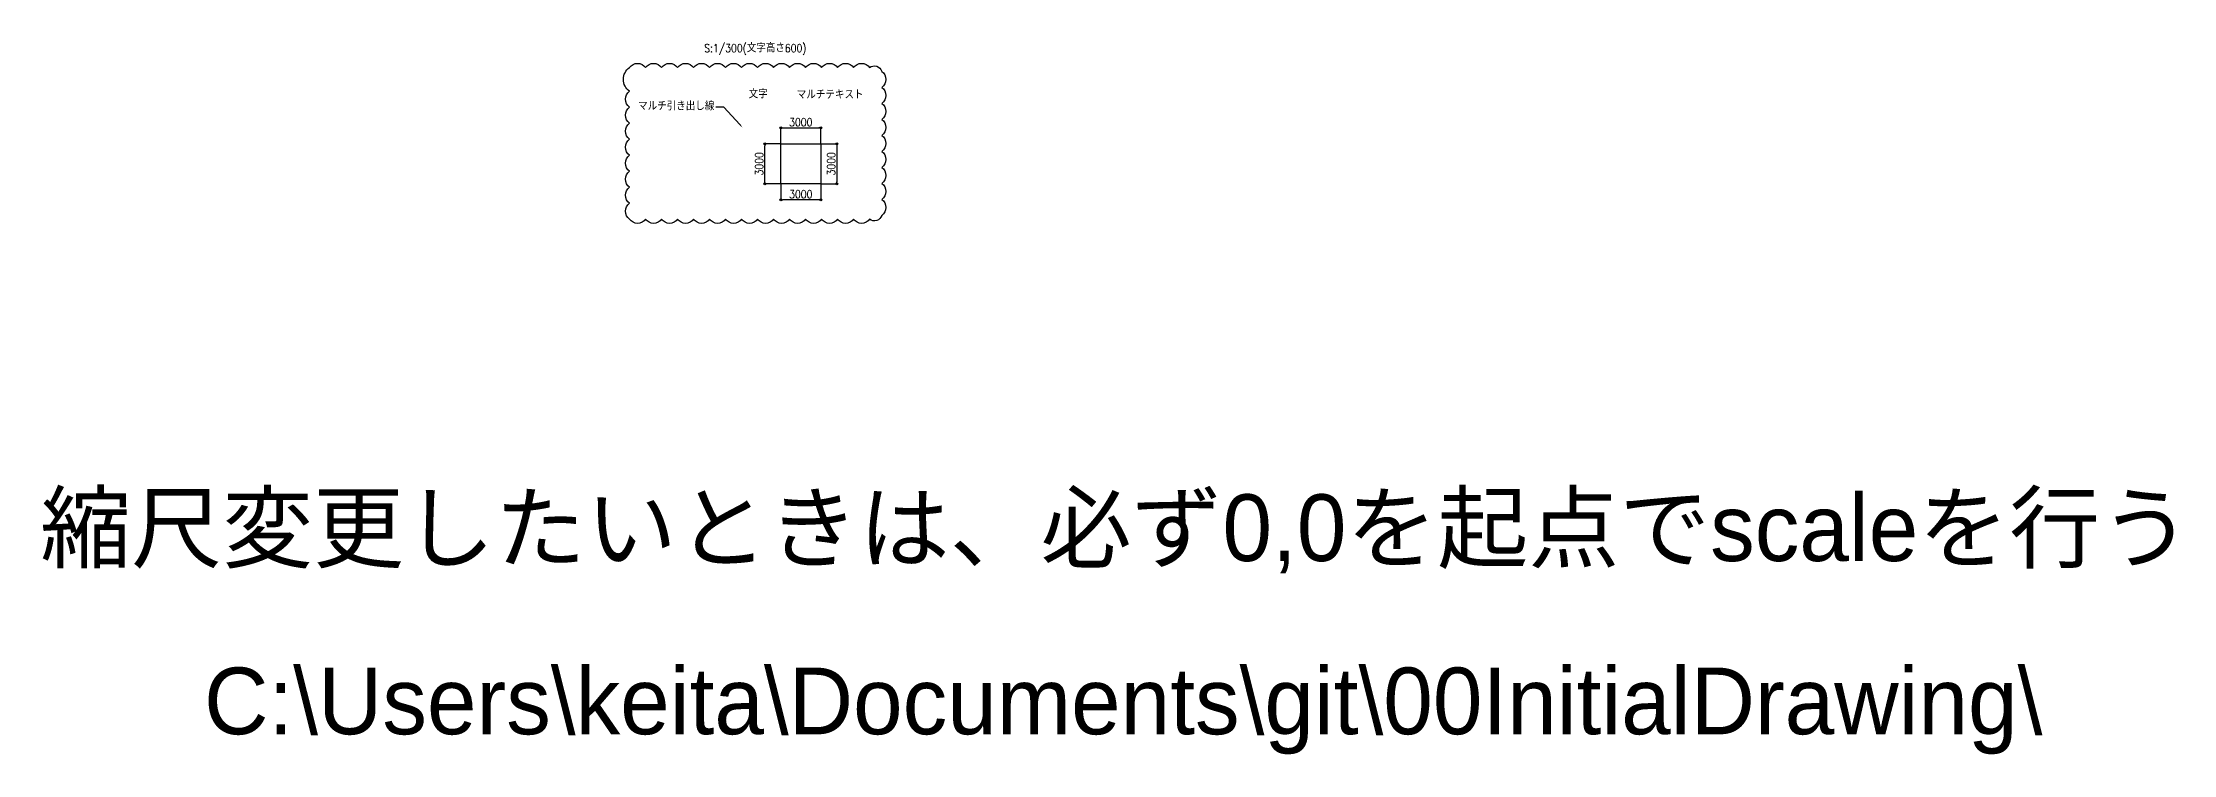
# Model space of a CAD drawing. Extents: x -62685 to 486000, y -1007100 to 210463.
# Drawn here: x -32018 to 127778, y 8501 to 61868 of the extents above; entities that cross this region are included whole.
import ezdxf
from ezdxf import colors
from ezdxf.entities.mleader import LeaderData, LeaderLine
from ezdxf.enums import TextEntityAlignment as Align
from ezdxf.math import Vec2, Vec3

# ---------------------------------------------------------------- set-up
doc = ezdxf.new("R2010")
doc.units = 0
doc.header["$MEASUREMENT"] = 0
doc.layers.get('0').update_dxf_attribs({"color": 3, "linetype": 'CONTINUOUS'})
doc.layers.get('Defpoints').update_dxf_attribs({"color": 251, "linetype": 'CONTINUOUS'})
doc.layers.add('99_レイアウト枠', color=251, linetype='CONTINUOUS', plot=False)
doc.styles.add('DRACAD', font='txt', dxfattribs={"width": 0.85, "bigfont": 'extfont2'})
doc.styles.get("Standard").update_dxf_attribs({"font": 'Osaka.ttc'})
doc.dimstyles.new('MYDIM', dxfattribs={"dimtxt": 120, "dimasz": 20, "dimexe": 1.25, "dimexo": 50, "dimgap": 50, "dimtad": 1, "dimdec": 4, "dimdsep": 46, "dimtxsty": 'DRACAD', "dimblk": 'ORIGIN', "dimcen": 2.5, "dimadec": 0, "dimazin": 0, "dimtfac": 1, "dimtdec": 4, "dimtmove": 0, "dimatfit": 3, "dimfxl": 1, "dimtolj": 1, "dimtzin": 0, "dimarcsym": 0})

# ---------------------------------------------------------------- blocks, each defined once
blk = doc.blocks.new('_ORIGIN')
at = {"color": 0, "linetype": 'ByBlock', "lineweight": -2}
blk.add_line((0, 0), (-1, 0), dxfattribs=at)
blk.add_circle((0, 0), 0.5, dxfattribs=at)
blk = doc.blocks.new('*D7876')
at = {"color": 0, "lineweight": -2}
for p, q in [((23339, 54282), (23339, 55482)), ((23489, 55482), (26189, 55482)), ((26339, 54282), (26339, 55482))]:
    blk.add_line(p, q, dxfattribs=at)
at = {"layer": 'Defpoints', "color": 0}
for p in [(26339, 55482), (23339, 54282), (26339, 54282)]:
    blk.add_point(p, dxfattribs=at)
at = {"color": 0, "linetype": 'ByBlock', "lineweight": -2, "xscale": 150, "yscale": 150, "zscale": 150, "rotation": 180}
blk.add_blockref('_ORIGIN', (23339, 55482), dxfattribs=at)
at = {"color": 0, "linetype": 'ByBlock', "lineweight": -2, "xscale": 150, "yscale": 150, "zscale": 150}
blk.add_blockref('_ORIGIN', (26339, 55482), dxfattribs=at)
at = {"color": 0, "insert": (24839, 55902), "char_height": 600, "attachment_point": 5, "style": 'DRACAD'}
blk.add_mtext('\\A1;3000', dxfattribs=at)
blk = doc.blocks.new('*D7877')
at = {"color": 0, "lineweight": -2}
for p, q in [((26339, 54282), (27539, 54282)), ((27539, 54132), (27539, 51432)), ((26339, 51282), (27539, 51282))]:
    blk.add_line(p, q, dxfattribs=at)
at = {"layer": 'Defpoints', "color": 0}
for p in [(26339, 54282), (26339, 51282), (27539, 51282)]:
    blk.add_point(p, dxfattribs=at)
at = {"color": 0, "linetype": 'ByBlock', "lineweight": -2, "xscale": 150, "yscale": 150, "zscale": 150}
for p, rotation in [((27539, 54282), 90), ((27539, 51282), 270)]:
    blk.add_blockref('_ORIGIN', p, dxfattribs=dict(at, rotation=rotation))
at = {"color": 0, "insert": (27119, 52782), "char_height": 600, "attachment_point": 5, "rotation": 90, "style": 'DRACAD'}
blk.add_mtext('\\A1;3000', dxfattribs=at)
blk = doc.blocks.new('*D7878')
at = {"color": 0, "lineweight": -2}
for p, q in [((23339, 54282), (22139, 54282)), ((22139, 51432), (22139, 54132)), ((23339, 51282), (22139, 51282))]:
    blk.add_line(p, q, dxfattribs=at)
at = {"layer": 'Defpoints', "color": 0}
for p in [(22139, 54282), (23339, 54282), (23339, 51282)]:
    blk.add_point(p, dxfattribs=at)
at = {"color": 0, "linetype": 'ByBlock', "lineweight": -2, "xscale": 150, "yscale": 150, "zscale": 150}
for p, rotation in [((22139, 54282), 90), ((22139, 51282), 270)]:
    blk.add_blockref('_ORIGIN', p, dxfattribs=dict(at, rotation=rotation))
at = {"color": 0, "insert": (21719, 52782), "char_height": 600, "attachment_point": 5, "rotation": 90, "style": 'DRACAD'}
blk.add_mtext('\\A1;3000', dxfattribs=at)
blk = doc.blocks.new('*D7879')
at = {"color": 0, "lineweight": -2}
for p, q in [((23339, 51282), (23339, 50082)), ((26339, 51282), (26339, 50082)), ((26189, 50082), (23489, 50082))]:
    blk.add_line(p, q, dxfattribs=at)
at = {"layer": 'Defpoints', "color": 0}
for p in [(23339, 51282), (26339, 51282), (23339, 50082)]:
    blk.add_point(p, dxfattribs=at)
at = {"color": 0, "linetype": 'ByBlock', "lineweight": -2, "xscale": 150, "yscale": 150, "zscale": 150, "rotation": 180}
blk.add_blockref('_ORIGIN', (23339, 50082), dxfattribs=at)
at = {"color": 0, "linetype": 'ByBlock', "lineweight": -2, "xscale": 150, "yscale": 150, "zscale": 150}
blk.add_blockref('_ORIGIN', (26339, 50082), dxfattribs=at)
at = {"color": 0, "insert": (24839, 50502), "char_height": 600, "attachment_point": 5, "style": 'DRACAD'}
blk.add_mtext('\\A1;3000', dxfattribs=at)

msp = doc.modelspace()

# ---------------------------------------------------------------- linework, layer by layer
msp.add_lwpolyline([(12000, 60000, -0.5206), (13200, 60000, -0.5206), (14400, 60000, -0.5206), (15600, 60000, -0.5206), (16800, 60000, -0.5206), (18000, 60000, -0.5206), (19200, 60000, -0.5206), (20400, 60000, -0.5206), (21600, 60000, -0.5206), (22800, 60000, -0.5206), (24000, 60000, -0.5206), (25200, 60000, -0.5206), (26400, 60000, -0.5206), (27600, 60000, -0.5206), (28800, 60000, -0.5206), (30000, 60000, -0.5206), (30914.19478, 59714.19478, -0.5206), (30914.19478, 58514.19478, -0.5206), (30914.19478, 57314.19478, -0.5206), (30914.19478, 56114.19478, -0.5206), (30914.19478, 54914.19478, -0.5206), (30914.19478, 53714.19478, -0.5206), (30914.19478, 52514.19478, -0.5206), (30914.19478, 51314.19478, -0.5206), (30914.19478, 50114.19478, -0.5206), (30914.19478, 48914.19478, -0.5206), (30002.25207, 48626.13748, -0.5206), (28802.25207, 48626.13748, -0.5206), (27602.25207, 48626.13748, -0.5206), (26402.25207, 48626.13748, -0.5206), (25202.25207, 48626.13748, -0.5206), (24002.25207, 48626.13748, -0.5206), (22802.25207, 48626.13748, -0.5206), (21602.25207, 48626.13748, -0.5206), (20402.25207, 48626.13748, -0.5206), (19202.25207, 48626.13748, -0.5206), (18002.25207, 48626.13748, -0.5206), (16802.25207, 48626.13748, -0.5206), (15602.25207, 48626.13748, -0.5206), (14402.25207, 48626.13748, -0.5206), (13202.25207, 48626.13748, -0.5206), (12002.25207, 48626.13748, -0.5206), (12000, 49823.88541, -0.5206), (12000, 51023.88541, -0.5206), (12000, 52223.88541, -0.5206), (12000, 53423.88541, -0.5206), (12000, 54623.88541, -0.5206), (12000, 55823.88541, -0.5206), (12000, 57023.88541, -0.5206), (12000, 58223.88541, -0.5206), (12000, 60000, -0.5206)], format="xyb", close=True)
msp.add_lwpolyline([(23339.10869, 54282.08602), (26339.10869, 54282.08602), (26339.10869, 51282.08602), (23339.10869, 51282.08602)], close=True)

# ---------------------------------------------------------------- texts
at = {"style": 'DRACAD', "width": 0.85}
for s, p in [('S:1/300(文字高さ600)', (21431.30608, 61453.74837)), ('文字', (21649.1203, 58000.89796))]:
    msp.add_text(s, height=600, dxfattribs=at).set_placement(p, align=Align.MIDDLE_CENTER)
at = {"insert": (27042.85831, 57950.89796), "char_height": 600, "attachment_point": 5, "style": 'DRACAD'}
msp.add_mtext('マルチテキスト', dxfattribs=at)
at = {"layer": '99_レイアウト枠'}
for s, p in [('縮尺変更したいときは、必ず0,0を起点でscaleを行う', (48456.48763, 22997.30786)), ('C:\\Users\\keita\\Documents\\git\\00InitialDrawing\\', (49021.10004, 10009.57469))]:
    msp.add_text(s, height=5000, dxfattribs=at).set_placement(p, align=Align.CENTER)

# ---------------------------------------------------------------- dimensions: what is measured, and where the dimension line sits
for base, p1, p2, angle, picture, middle in [((26339.10869, 55482.08602), (23339.10869, 54282.08602), (26339.10869, 54282.08602), 180, '*D7876', (24839.10869, 55902.08602)), ((22139.10869, 54282.08602), (23339.10869, 51282.08602), (23339.10869, 54282.08602), 270, '*D7878', (21719.10869, 52782.08602)), ((27539.10869, 51282.08602), (26339.10869, 54282.08602), (26339.10869, 51282.08602), 90, '*D7877', (27119.10869, 52782.08602))]:
    dim = msp.add_linear_dim(base=base, p1=p1, p2=p2, angle=angle, dimstyle='MYDIM', override={"dimtxt": 600, "dimasz": 150, "dimexe": 0, "dimexo": 0, "dimgap": 120})
    dim.commit()
    dim.dimension.update_dxf_attribs({"geometry": picture, "text_midpoint": middle})
dim = msp.add_linear_dim(base=(23339.10869, 50082.08602), p1=(26339.10869, 51282.08602), p2=(23339.10869, 51282.08602), dimstyle='MYDIM', override={"dimtxt": 600, "dimasz": 150, "dimexe": 0, "dimexo": 0, "dimgap": 120})
dim.commit()
dim.dimension.update_dxf_attribs({"geometry": '*D7879', "text_midpoint": (24839.10869, 50502.08602)})

# ---------------------------------------------------------------- leaders
ml = msp.add_multileader_mtext('Standard')
ml.set_content('マルチ引き出し線', style='DRACAD')
ml.set_leader_properties()
ml.build(insert=Vec2(0, 0))
ml.multileader.update_dxf_attribs({"dogleg_length": 600, "arrow_head_size": 300})
ctx = ml.context
ctx.base_point, ctx.char_height, ctx.arrow_head_size, ctx.landing_gap_size, ctx.plane_origin = Vec3(13527.10319, 57033.5156), 600, 300, 120, Vec3(-2477635.14933, 4488242.88661)
ctx.text_align_type = 2
notes = []
notes.append((ctx, [(0, (1, 1, 0), (19076.10319, 57033.5156), (-1, 0), 600, [(0, [(20480.558, 55496.70004)], 0, [])])]))
ctx.mtext.insert, ctx.mtext.alignment = Vec3(18356.10319, 57393.5156), 3
for ctx, leaders in notes:
    for number, flags, end, landing, length, lines in leaders:
        leader = LeaderData()
        leader.index, (leader.has_last_leader_line, leader.has_dogleg_vector, leader.attachment_direction) = number, flags
        leader.last_leader_point, leader.dogleg_vector, leader.dogleg_length = Vec3(end), Vec3(landing), length
        for number, points, colour, breaks in lines:
            line = LeaderLine()
            line.index, line.vertices, line.color, line.breaks = number, Vec3.list(points), colors.encode_raw_color(colour), breaks
            leader.lines.append(line)
        ctx.leaders.append(leader)

doc.saveas('drawing.dxf')
